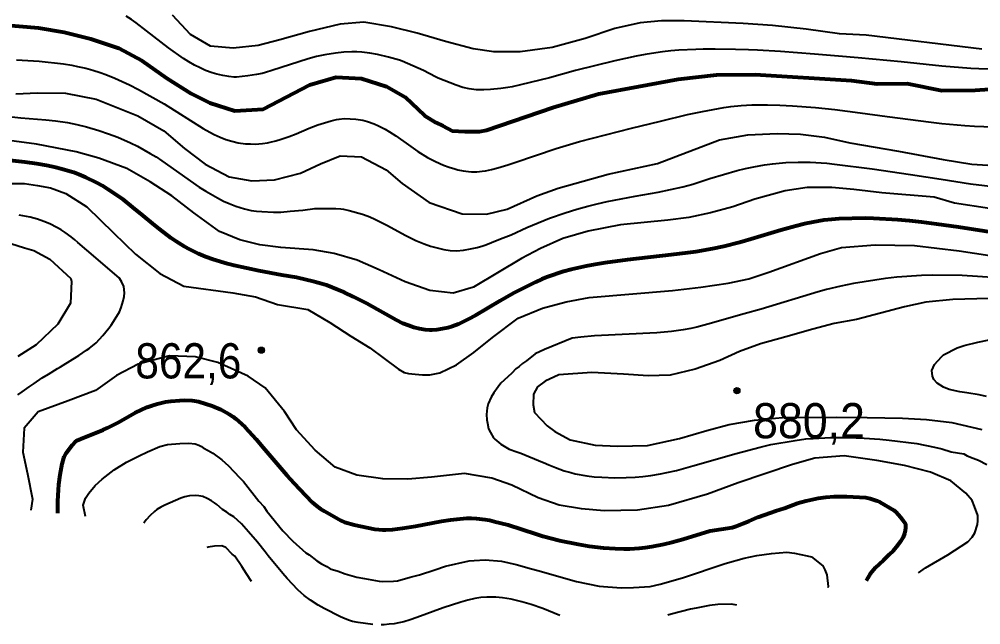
# Model space of a CAD drawing. Header units: metres. Extents: x 547833 to 556102, y 1844799 to 1850994.
# Drawn here: x 550890.2 to 551354.7, y 1845714.3 to 1846006.9 of the extents above; entities that cross this region are included whole.
import ezdxf

# ---------------------------------------------------------------- set-up
doc = ezdxf.new("R2010")
doc.units = ezdxf.units.M
doc.header["$LTSCALE"] = 6.8
for name, color, linetype, lineweight in [('1', 7, 'Continuous', 25), ('2', 7, 'Continuous', 53), ('5', 7, 'Continuous', 13)]:
    doc.layers.add(name, color=color, linetype=linetype, lineweight=lineweight)

msp = doc.modelspace()

# ---------------------------------------------------------------- hatches: boundary and pattern name
at = {"layer": '5'}
for points in [[(551008.68, 1845847.01, 1), (551005.68, 1845847.01, 1)], [(551238.35, 1845827.44, 1), (551235.35, 1845827.44, 1)]]:
    msp.add_hatch(color=256, dxfattribs=at).paths.add_polyline_path(points)

# ---------------------------------------------------------------- linework, layer by layer
at = {"layer": '1'}
for points in [[(551107.57, 1845973.24), (551104.4, 1845973.94), (551101.32, 1845974.99), (551092.59, 1845978.39), (551091.27, 1845979), (551085.43, 1845982.06), (551075.14, 1845986.55), (551073.88, 1845987.03), (551068.53, 1845988.63), (551063.25, 1845989.91), (551059.53, 1845990.56), (551055.73, 1845990.97), (551053.28, 1845991.08), (551050.81, 1845991.08), (551046.93, 1845990.95), (551042.98, 1845990.55), (551037.78, 1845989.63), (551033.82, 1845988.81), (551029.72, 1845987.76), (551012.29, 1845982.1), (551009.24, 1845981.15), (551007.63, 1845980.73), (551004.84, 1845980.15), (551000.61, 1845979.5), (550997.85, 1845979.15), (550995.18, 1845978.95), (550993.79, 1845978.96), (550991.41, 1845979.19), (550988.52, 1845979.71), (550985.66, 1845980.35), (550983.47, 1845980.96), (550980.2, 1845982.17), (550977.56, 1845983.37), (550974.86, 1845984.73), (550972.18, 1845986.24), (550969.59, 1845987.89), (550962.24, 1845993.02), (550951.75, 1846001.3), (550946.7, 1846005.15), (550944.42, 1846006.77), (550941.9, 1846008.35)], [(551355.13, 1845992.48), (551299.36, 1845999.24), (551286.34, 1845999.8), (551270.33, 1846002.05), (551253.99, 1846003.88), (551239.91, 1846004.82), (551211.31, 1846006.15), (551200.52, 1846006.08), (551190.21, 1846005.16), (551177.95, 1846002.37), (551163.63, 1845997.58), (551147.61, 1845993.22), (551132.23, 1845991.09), (551119.52, 1845991.18), (551109.45, 1845992.58), (551096.09, 1845996.14), (551082.42, 1846000.18), (551070.01, 1846003.22), (551056.68, 1846005.39), (551045.23, 1846004.48), (551030.38, 1846001.01), (551016.11, 1845996.86), (551005.61, 1845994.27), (550993.57, 1845992.9), (550982.67, 1845993.83), (550972.87, 1845999.58), (550964.32, 1846008.9)], [(551375.99, 1845982.48), (551353.72, 1845982.92), (551349.87, 1845983.13), (551335.87, 1845984.25), (551316.14, 1845986.31), (551295.51, 1845988.27), (551285.87, 1845988.99), (551274.31, 1845990), (551257.85, 1845991.24), (551246.75, 1845991.96), (551242.39, 1845992.17), (551236.2, 1845992.34), (551226.44, 1845992.46), (551220.61, 1845992.44), (551217.08, 1845992.34), (551208.88, 1845991.97), (551204.98, 1845991.69), (551200.89, 1845991.21), (551197.63, 1845990.73), (551192.62, 1845989.87), (551188.2, 1845989.01), (551177.88, 1845986.83), (551158.88, 1845982.1), (551146.4, 1845978.62), (551132.31, 1845975.2), (551128.27, 1845974.29), (551126.21, 1845973.89), (551122.77, 1845973.37), (551117.81, 1845972.9), (551114.7, 1845972.78), (551110.96, 1845972.85), (551107.57, 1845973.24)], [(550888.97, 1845987.3), (550899.88, 1845986.64), (550911.66, 1845985.37), (550915.69, 1845984.67), (550918.3, 1845984.12), (550922.38, 1845983.17), (550925.8, 1845982.25), (550929.32, 1845981.13), (550932.1, 1845980.14), (550936.34, 1845978.42), (550943.5, 1845975.17), (550947.87, 1845972.97), (550960.23, 1845966), (550979.02, 1845954.11), (550982.26, 1845952.26), (550984.41, 1845951.18), (550987.21, 1845949.92), (550990.08, 1845948.81), (550992.98, 1845947.9), (550995.9, 1845947.25), (550999.5, 1845946.76), (551001.87, 1845946.61), (551004.23, 1845946.59), (551007.79, 1845946.81), (551010.12, 1845947.16), (551011.48, 1845947.45), (551014.08, 1845948.13), (551016.71, 1845948.94), (551020.63, 1845950.31), (551023.91, 1845951.6), (551030.33, 1845954.29), (551034.41, 1845955.84), (551037.62, 1845956.91), (551040.92, 1845957.87), (551043.46, 1845958.45), (551044.81, 1845958.66), (551047.13, 1845958.85), (551049.98, 1845958.84), (551052.79, 1845958.64), (551056.18, 1845958.07), (551058.38, 1845957.5), (551061.73, 1845956.31), (551063.8, 1845955.38), (551066.96, 1845953.71), (551069, 1845952.52), (551072.15, 1845950.49), (551079.35, 1845945.32), (551082.7, 1845943.02), (551087.4, 1845940.11), (551091.22, 1845938.08), (551095.22, 1845936.31), (551097.9, 1845935.35), (551100.6, 1845934.54), (551102.06, 1845934.17), (551104.66, 1845933.66), (551107.21, 1845933.33), (551108.63, 1845933.24), (551111.17, 1845933.24), (551113.81, 1845933.46), (551115.37, 1845933.69), (551118.35, 1845934.31)], [(550888.61, 1845970.84), (550899.09, 1845971.4), (550912.58, 1845971.15), (550927.39, 1845968.25), (550947.48, 1845960.24), (550959.98, 1845953.02), (550970.09, 1845944.51), (550979.98, 1845936.87)], [(551118.35, 1845934.31), (551121.43, 1845935.11), (551126.25, 1845936.55), (551129.57, 1845937.64), (551149.63, 1845944.41), (551160.88, 1845947.79), (551186, 1845954.32), (551200.01, 1845957.65), (551213.01, 1845960.87), (551220.24, 1845962.38), (551230.49, 1845964.24), (551233.94, 1845964.78), (551238.96, 1845965.26), (551244.14, 1845965.45), (551251.69, 1845965.48), (551257.52, 1845965.34), (551263.73, 1845965.04), (551274.85, 1845964.26), (551284.09, 1845963.32), (551296.42, 1845961.73), (551309.52, 1845959.85), (551330.64, 1845957.13), (551335.81, 1845956.54), (551346.96, 1845955.54), (551351.68, 1845955.21), (551374.24, 1845954.38)], [(550880.89, 1845960.36), (550890.92, 1845959.33), (550903.01, 1845958.35), (550907.65, 1845957.82), (550913.46, 1845956.96), (550918.11, 1845956.03), (550922.78, 1845954.91), (550928.66, 1845953.21), (550933.29, 1845951.6), (550937.8, 1845949.86), (550943.92, 1845947.2), (550947.27, 1845945.51), (550953.47, 1845942.06), (550956.3, 1845940.33), (550959.02, 1845938.5), (550977.05, 1845925.83), (550980.42, 1845923.75), (550986.04, 1845920.52), (550988.84, 1845919.05), (550991.59, 1845917.85), (550994.88, 1845916.62), (550999.02, 1845915.28), (551002.17, 1845914.55), (551004.75, 1845914.15), (551007.39, 1845913.93), (551012.95, 1845913.69), (551016.49, 1845913.75), (551021.15, 1845914.22), (551027.23, 1845914.59), (551033.03, 1845915.41), (551034.35, 1845915.5), (551043.07, 1845915.39), (551045.5, 1845915.27), (551046.9, 1845915.08), (551049.53, 1845914.52), (551055.97, 1845912.76), (551058.32, 1845911.98), (551059.62, 1845911.45), (551061.97, 1845910.35), (551067.7, 1845907.37), (551076.9, 1845902.35), (551081.85, 1845900.06), (551085.73, 1845898.45), (551088.93, 1845897.31), (551092.15, 1845896.39), (551095.33, 1845895.69), (551098.39, 1845895.2), (551101.5, 1845895.04), (551104.82, 1845895.35), (551108.19, 1845895.94), (551111.48, 1845896.63), (551114.07, 1845897.34), (551115.56, 1845897.85), (551118.35, 1845898.96), (551122.62, 1845900.76), (551127.78, 1845902.8), (551135.45, 1845906.32), (551146.41, 1845910.83), (551153.9, 1845913.43), (551159.6, 1845915.14)], [(551375.71, 1845912.88), (551341.97, 1845918.08), (551332.12, 1845920.9), (551306.86, 1845922.99), (551293.34, 1845924.63), (551282.69, 1845925.58), (551270.87, 1845925.64), (551260.14, 1845923.92), (551245.59, 1845919.98), (551234.84, 1845916.22), (551224.12, 1845913.36), (551213.58, 1845911.02), (551203.44, 1845909.74), (551180.7, 1845907.54), (551165.04, 1845904.5), (551152.86, 1845900.96), (551141.98, 1845896.17), (551132.87, 1845891.33), (551109.68, 1845877.39), (551099.85, 1845874.5), (551088.53, 1845875.76), (551076.61, 1845879.99), (551064.14, 1845885.82), (551053.45, 1845890.45), (551042.41, 1845893.77), (551032.17, 1845895.53), (551016.56, 1845896.56), (551006.49, 1845897.96), (550996.7, 1845900.28), (550986.97, 1845904.38), (550974.51, 1845913.39), (550963.93, 1845921.59), (550953.38, 1845928.39), (550942.24, 1845934.75), (550928.71, 1845939.82), (550917.69, 1845942.89), (550898.62, 1845946.45), (550876.81, 1845949.44)], [(550979.98, 1845936.87), (550991.59, 1845930.82), (551002.49, 1845928.75), (551013.48, 1845929.36), (551026.07, 1845932.57), (551035.73, 1845936.97), (551045.2, 1845940.83), (551055.54, 1845940.36), (551067.43, 1845934.08), (551075.17, 1845927.46), (551088.15, 1845918.27), (551104.14, 1845912.84), (551115.96, 1845912.78), (551125.85, 1845915.17), (551140.25, 1845921.5), (551150.5, 1845925.21), (551174.62, 1845932.01), (551198.56, 1845937.13), (551228.5, 1845948.66), (551242.07, 1845951.08), (551256.23, 1845951.67), (551267.57, 1845951.31), (551279.17, 1845949.83), (551291.42, 1845947.15), (551314.87, 1845943.08), (551336.54, 1845939.06), (551350.37, 1845936.94), (551368.16, 1845935.78)], [(551159.6, 1845915.14), (551164.81, 1845916.55), (551169.44, 1845917.71), (551174.16, 1845918.75), (551187.79, 1845921.44), (551198.76, 1845923.31), (551210.68, 1845925.97), (551215.59, 1845927.28), (551223.8, 1845929.87), (551236.94, 1845933.85), (551241.06, 1845934.85), (551245, 1845935.64), (551250.14, 1845936.55), (551254.13, 1845937.08), (551260.47, 1845937.62), (551266.47, 1845937.88), (551268.76, 1845937.91), (551272.29, 1845937.79), (551280.32, 1845937.31), (551283.93, 1845936.92), (551302.21, 1845934.53), (551320.67, 1845931.91), (551335.5, 1845929.55), (551349.76, 1845927.38), (551367.18, 1845925.23)], [(550881.62, 1845927.59), (550892.79, 1845927.59), (550899.08, 1845926.55), (550905.36, 1845925.51), (550912.7, 1845922.75), (550922.82, 1845916.18), (550935.67, 1845903.7), (550946.37, 1845893.35), (550958.1, 1845884.01), (550969.71, 1845877.96), (550993.33, 1845874.67), (551004.35, 1845872.74), (551014.92, 1845869.11), (551029.67, 1845866.72), (551040.31, 1845860.31), (551050.33, 1845853.69), (551059.6, 1845848.14), (551073.44, 1845837.85), (551076.12, 1845836.29), (551078.17, 1845835.67), (551081.48, 1845835.36), (551084.95, 1845835.05), (551088.57, 1845835.05), (551093.3, 1845835.98), (551101.43, 1845839.92), (551109.78, 1845845.83), (551118.74, 1845853.06), (551131.26, 1845862.49), (551143.04, 1845867.25), (551154.38, 1845870.32), (551165.44, 1845872.46), (551205.72, 1845875.75), (551219.37, 1845877.43), (551232.61, 1845879.44), (551242.67, 1845881.47), (551252.34, 1845884.72), (551277.24, 1845893.64), (551287.32, 1845896.56), (551303.68, 1845897.91), (551322.64, 1845897.65), (551344.28, 1845895.02), (551366.5, 1845891.69)], [(550915.28, 1845901.76), (550912.36, 1845903.89), (550910.43, 1845905.14), (550908.4, 1845906.32), (550904.97, 1845907.99), (550902.03, 1845909.21), (550899.1, 1845910.25), (550895.5, 1845911.27), (550890.2, 1845912.3)], [(550886.15, 1845898.55), (550892.79, 1845896.47), (550897.33, 1845895.09), (550905.01, 1845890.94), (550915.14, 1845881.61), (550915.38, 1845880.16), (550915.04, 1845869.71), (550908.82, 1845859.6), (550898.38, 1845849.65), (550889.5, 1845843.95)], [(550889.48, 1845825.4), (550891.55, 1845826.88), (550895, 1845829.25), (550897.42, 1845830.89), (550901.33, 1845833.56), (550904.34, 1845835.39), (550908.74, 1845838.12), (550910.13, 1845839.02), (550916.16, 1845842.68), (550919.07, 1845844.37), (550922.73, 1845847.02), (550924.01, 1845847.79), (550927.3, 1845850.51), (550930.61, 1845854.11), (550933.43, 1845857.65), (550934.62, 1845859.15), (550937.36, 1845863.43), (550938.61, 1845865.56), (550939.37, 1845867.62), (550940.36, 1845870.84), (550940.88, 1845872.88), (550941.04, 1845874.76), (550940.7, 1845877.69), (550939.56, 1845880.17), (550938.49, 1845881.9), (550922.87, 1845895.25), (550918.52, 1845898.99), (550917.08, 1845900.29), (550915.28, 1845901.76)], [(551362.51, 1845881.89), (551353.12, 1845882.63), (551345.6, 1845883.01), (551331.32, 1845883.18), (551325.98, 1845883.09), (551314.11, 1845882.2), (551308.67, 1845881.68), (551293.19, 1845879.22), (551287.01, 1845877.92), (551280.15, 1845876.28), (551276.06, 1845875.16), (551248.59, 1845866.75), (551240.34, 1845864.55), (551222.89, 1845859.58), (551217.56, 1845858.18), (551214.57, 1845857.51), (551210.94, 1845856.81), (551205.29, 1845856), (551198.18, 1845855.43), (551168.12, 1845853.96), (551161.54, 1845853.32), (551157.24, 1845852.78), (551143.91, 1845847.31), (551139.44, 1845845.2), (551135.29, 1845841.86), (551133.34, 1845840.52), (551131.76, 1845839.1), (551130.16, 1845837.93), (551128.15, 1845835.97), (551124.46, 1845832.45), (551122.88, 1845831.03), (551121.47, 1845829.26), (551119.44, 1845826.43), (551118.19, 1845824.3), (551116.7, 1845821.03), (551116.3, 1845819.13), (551115.93, 1845815.86), (551116.09, 1845813.28), (551116.4, 1845811.7), (551116.95, 1845809.04), (551117.77, 1845807.27)], [(551364.4, 1845872.15), (551341.09, 1845871.54), (551328.16, 1845870.2), (551317.88, 1845867.89), (551294.56, 1845861.82), (551283.86, 1845859.84), (551273.5, 1845857.14), (551260.46, 1845853.38), (551248.26, 1845850.09), (551238.15, 1845846.28), (551228.6, 1845842.02), (551216.76, 1845837.76), (551204.64, 1845834.86), (551193.99, 1845834.67), (551182.09, 1845835.48), (551166.75, 1845836.28), (551150.89, 1845835.02), (551144.3, 1845831.95), (551140.61, 1845829.26), (551138.67, 1845825.8), (551138.47, 1845820.61), (551139.06, 1845816.96), (551145.27, 1845810.43), (551148.95, 1845807.74), (551156.34, 1845803.72), (551168.45, 1845801.16), (551179.18, 1845800.6), (551193.62, 1845800.96), (551209.11, 1845804.37), (551222.26, 1845808.27), (551233.12, 1845811.03), (551245.33, 1845813.18), (551258.9, 1845814.46), (551284.8, 1845814.6), (551299.8, 1845814.52), (551316.86, 1845814.17), (551328.37, 1845813.44), (551340.73, 1845812.05), (551355.09, 1845808.6)], [(551357.4, 1845824.64), (551353.83, 1845825.48), (551347.9, 1845826.42), (551344.5, 1845826.9), (551339.41, 1845828.06), (551336.68, 1845829.11), (551333.61, 1845831.12), (551332.05, 1845832.8), (551331.37, 1845834.46), (551331.06, 1845837.15), (551332.34, 1845840.15), (551335.65, 1845843.74), (551336.65, 1845844.73), (551343.2, 1845848.2), (551346.68, 1845849.21), (551353.31, 1845850.83), (551358.64, 1845851.93)], [(551140.85, 1845775.67), (551128.1, 1845781.72), (551118.55, 1845785.21), (551105.23, 1845787.39), (551089.42, 1845785.59), (551077.97, 1845784.68), (551065.76, 1845784.82), (551053.24, 1845786.57), (551042.89, 1845790.48), (551033.2, 1845798.66), (551024.2, 1845808.56), (551018.38, 1845817.3), (551009.07, 1845828.82), (551000.81, 1845834.49), (550986.21, 1845841.09), (550975.36, 1845843.8), (550962.73, 1845844.27), (550947.69, 1845840.28), (550937.14, 1845834.77), (550927.03, 1845827.52), (550913.89, 1845822.48), (550899.38, 1845817.15), (550892.65, 1845809.27), (550891.92, 1845797.76), (550894.26, 1845787.22), (550896.65, 1845775.05), (550895.79, 1845769.78)], [(551117.77, 1845807.27), (551119.3, 1845804.72), (551120.01, 1845803.93), (551122.76, 1845801.52), (551126.87, 1845799.13), (551130.49, 1845797.81), (551132.43, 1845797.16), (551142.94, 1845792.96), (551143.41, 1845792.72), (551146, 1845791.54), (551149.19, 1845790.25), (551153.42, 1845788.75), (551156.68, 1845787.82), (551158.79, 1845787.31), (551164.36, 1845786.28), (551167.92, 1845785.87), (551171.6, 1845785.57), (551177.96, 1845785.3), (551183.36, 1845785.41), (551187.68, 1845785.65), (551191.36, 1845785.99), (551195.22, 1845786.5), (551199.99, 1845787.29), (551203.02, 1845787.88), (551207.76, 1845788.94), (551215.59, 1845791.04), (551236.47, 1845797.13), (551248.11, 1845800.16), (551253.21, 1845801.37), (551265.02, 1845803.4), (551270.23, 1845804.1), (551273.64, 1845804.37), (551282.03, 1845804.74), (551286.1, 1845804.83), (551290.32, 1845804.82), (551294.48, 1845804.71), (551298.4, 1845804.5), (551305.94, 1845803.98), (551310.4, 1845803.59), (551323.79, 1845801.87), (551332.24, 1845800.2), (551335.86, 1845799.33), (551340.29, 1845797.86), (551346.41, 1845796.87), (551348.13, 1845795.95), (551350.99, 1845794.78), (551353.58, 1845793.84), (551357.66, 1845791.7)], [(550922.18, 1845766.68), (550921.03, 1845772.08), (550922.27, 1845775.47), (550923.82, 1845777.87), (550926.84, 1845781.66), (550930.35, 1845784.69), (550936.12, 1845789.2), (550941.99, 1845792.91), (550948.12, 1845796.03), (550952.16, 1845797.91), (550958.17, 1845800.42), (550961.9, 1845801.45), (550967.73, 1845801.9), (550972.18, 1845802), (550975.25, 1845801.74), (550976.94, 1845801.12), (550978.23, 1845800.46), (550979.12, 1845799.75), (550981.48, 1845798.6), (550983.67, 1845797.22), (550988.08, 1845794.07), (550991.24, 1845791.19), (550996.55, 1845785.51), (550998.6, 1845783.51), (551005.96, 1845774), (551008.28, 1845771.43), (551009.76, 1845769.16), (551017.52, 1845759.7), (551022.33, 1845754.78), (551028.66, 1845749.01), (551030.18, 1845748.16), (551033.97, 1845745.15)], [(551324.58, 1845739.4), (551327.97, 1845741.89), (551338.69, 1845748.18), (551348.34, 1845754.48), (551350.44, 1845756.7), (551351.84, 1845758.79), (551353.1, 1845762.81), (551353.24, 1845764.48), (551353.24, 1845767.11), (551351.7, 1845771.42), (551350.44, 1845774.33), (551347.49, 1845777.94), (551340.23, 1845783.92), (551330.35, 1845788.14), (551317.8, 1845791.29), (551304.44, 1845793.71), (551288.69, 1845795.99), (551274.47, 1845794.76), (551263.64, 1845791.75), (551237.45, 1845782.94), (551222.58, 1845777.44), (551203.89, 1845772.02), (551188.78, 1845769.68), (551172.81, 1845769.39), (551161.77, 1845770.42), (551151.03, 1845772.13), (551140.85, 1845775.67)], [(551024.86, 1845731.15), (551019.59, 1845736.74), (551017.53, 1845739.09), (551010.49, 1845747.62), (551008.96, 1845749.65), (551005.28, 1845754.23), (551000.95, 1845759.3), (550997.58, 1845763.06), (550993.8, 1845766.49), (550991.95, 1845767.65), (550990.46, 1845768.77), (550988.42, 1845769.99), (550985.58, 1845772.4), (550984.54, 1845773.19), (550983, 1845774.21), (550981.05, 1845775.34), (550978.93, 1845776.27), (550976.9, 1845776.68), (550975.29, 1845776.74), (550972.53, 1845776.6), (550970.27, 1845776.22), (550968.28, 1845775.54), (550960.49, 1845772.06), (550958.6, 1845771.13), (550956.71, 1845769.97), (550955.61, 1845769.11), (550953.52, 1845767.17), (550951.58, 1845765.02), (550950.68, 1845763.85), (550950.38, 1845763.38)], [(551002.34, 1845735.31), (550999.96, 1845738.96), (550997.74, 1845742.56), (550994.35, 1845747.43), (550993.02, 1845748.49), (550990.04, 1845751.6), (550988.13, 1845752.39), (550984.49, 1845752.38), (550981.51, 1845751.84), (550980.84, 1845751.59)], [(551033.97, 1845745.15), (551036.15, 1845743.77), (551038.73, 1845742.44), (551040.47, 1845741.42), (551044.26, 1845740.23), (551047.64, 1845738.99), (551053.29, 1845737.4), (551057.03, 1845736.61), (551064.07, 1845735.38), (551065.71, 1845735.16), (551070.96, 1845735.35), (551072.96, 1845735.58), (551079.05, 1845737.28), (551083.59, 1845738.4), (551091.02, 1845740.87), (551096.08, 1845742.66), (551107.56, 1845745.18), (551109.96, 1845745.45), (551115.21, 1845745.64), (551123.17, 1845745.12), (551130.25, 1845743.49), (551137.6, 1845741.28), (551140.71, 1845740.62), (551159.37, 1845735.23), (551170.36, 1845733.03), (551181, 1845732.21), (551186.87, 1845732.27), (551194.92, 1845732.78), (551199.86, 1845733.95), (551210.66, 1845736.99), (551231.16, 1845743.98), (551240.4, 1845746.45), (551246.54, 1845747.75), (551253.52, 1845748.75), (551260.95, 1845749.39), (551264.65, 1845748.99), (551270.88, 1845747.67), (551272.97, 1845747.1), (551278.32, 1845742.84), (551279.35, 1845740.93), (551280.24, 1845738.39), (551280.88, 1845732.79), (551280.85, 1845732.13)], [(551061.01, 1845714.54), (551053.86, 1845715.47), (551051.23, 1845715.96), (551049.78, 1845716.33), (551047.57, 1845717.12), (551045.34, 1845718.17), (551037.51, 1845722.17), (551034.55, 1845723.81), (551030.89, 1845726.15), (551027.77, 1845728.53), (551026.34, 1845729.73), (551024.86, 1845731.15)], [(551151.35, 1845718.86), (551143.17, 1845722.22), (551137.55, 1845724.18), (551133.01, 1845725.48), (551127.81, 1845726.66), (551123.64, 1845727.31), (551120.34, 1845727.61), (551116.04, 1845727.68), (551113.19, 1845727.49), (551110.32, 1845727.04), (551106.87, 1845726.27), (551103.46, 1845725.33), (551094.92, 1845722.55), (551082.32, 1845717.83), (551079.08, 1845716.7), (551075.99, 1845715.71), (551073.54, 1845715.19), (551071.26, 1845714.81), (551068.97, 1845714.57), (551066.52, 1845714.36), (551065, 1845714.33)], [(551236.81, 1845723.75), (551234.28, 1845724.28), (551227.72, 1845724.16), (551223.56, 1845723.69), (551217.14, 1845722.34), (551214.48, 1845721.79), (551205.07, 1845719.49), (551203.54, 1845719.03)]]:
    msp.add_lwpolyline(points, dxfattribs=at)
at = {"layer": '2'}
for points in [[(550880.37, 1846004.33), (550899.47, 1846002.81), (550911.9, 1846000.67), (550924.85, 1845997.44), (550938.32, 1845992.86), (550949.4, 1845987.01), (550961.43, 1845978.34), (550973.19, 1845971.03), (550982.34, 1845966.48), (550994.33, 1845962.63), (551007.96, 1845963.42), (551030.63, 1845975.26), (551043.3, 1845978.85), (551055.57, 1845978.21), (551067.57, 1845974.36), (551076.67, 1845969.17), (551085.96, 1845960.41), (551091.38, 1845956.92), (551094.77, 1845955.31), (551099.38, 1845953.03), (551102.36, 1845952.76), (551105.48, 1845952.63), (551109.27, 1845952.63), (551112.53, 1845952.63), (551115.92, 1845953.3), (551147.99, 1845964.17), (551170.22, 1845970.88), (551208.42, 1845977.88), (551226.98, 1845979.99), (551245.63, 1845980.2), (551292.19, 1845977.34), (551304.57, 1845975.7), (551319.04, 1845975.81), (551335.8, 1845972.51), (551351.91, 1845972.68), (551363.5, 1845973.49)], [(551099.31, 1845858.44), (551097.25, 1845857.87), (551094.58, 1845857.29), (551091.88, 1845856.86), (551089.74, 1845856.68), (551088.53, 1845856.67), (551086.3, 1845856.84), (551083.48, 1845857.31), (551080.79, 1845857.99), (551078.16, 1845858.88), (551075.52, 1845859.96), (551072.37, 1845861.5), (551058.1, 1845869.48), (551051.63, 1845872.8), (551047.37, 1845874.83), (551044.12, 1845876.23), (551038.63, 1845878.35), (551036.38, 1845879.11), (551032.78, 1845880.09), (551024.06, 1845882.05), (551017.01, 1845883.21), (551005.96, 1845885.25), (550993.96, 1845887.95), (550990.83, 1845888.79), (550983.9, 1845890.87), (550980.22, 1845892.14), (550976.75, 1845893.62), (550972.63, 1845895.64), (550969.95, 1845897.06), (550965.98, 1845899.45), (550963.65, 1845901.11), (550958, 1845905.45), (550954.71, 1845908.1), (550950.13, 1845911.96), (550945.14, 1845915.89), (550940.43, 1845919.73), (550932.92, 1845924.82), (550930.41, 1845926.41), (550927.71, 1845927.85), (550922.31, 1845930.48), (550918.93, 1845931.93), (550916.56, 1845932.76), (550910.35, 1845934.64), (550907.81, 1845935.3), (550903.35, 1845936.24), (550898.69, 1845937.05), (550892.92, 1845937.83), (550878.22, 1845939.4)], [(551393.48, 1845898.77), (551343.93, 1845906.4), (551333.21, 1845907.89), (551325.97, 1845908.81), (551320.26, 1845909.44), (551314.64, 1845909.93), (551302.82, 1845910.61), (551298.86, 1845910.75), (551286.16, 1845910.5), (551282.57, 1845910.21), (551278.88, 1845909.74), (551273.71, 1845908.91), (551269.55, 1845908.05), (551265.12, 1845906.95), (551258.09, 1845905), (551243.65, 1845900.58), (551238.12, 1845899), (551230.61, 1845897.16), (551225.07, 1845895.99), (551217.06, 1845894.55), (551213.16, 1845893.98), (551205.18, 1845893.01), (551184.09, 1845890.64), (551173.15, 1845889.21), (551168.41, 1845888.46), (551164, 1845887.65), (551156.73, 1845886.02), (551153.17, 1845885), (551145.54, 1845882.36), (551142.7, 1845881.28), (551139.66, 1845879.91), (551133.2, 1845876.7), (551129.01, 1845874.49), (551122.52, 1845870.87), (551110.53, 1845863.8), (551107.29, 1845862.04), (551102.36, 1845859.62), (551099.31, 1845858.44)], [(550908.83, 1845768.25), (550908.81, 1845768.47), (550908.82, 1845774), (550909.1, 1845779.55), (550909.34, 1845782.07), (550909.98, 1845786.7), (550910.95, 1845792.12), (550911.74, 1845794.96), (550911.97, 1845795.5), (550912.96, 1845797.25), (550915.86, 1845801.26), (550917.19, 1845802.66), (550918.09, 1845803.3), (550919.99, 1845804.23), (550930.74, 1845808.51), (550932.81, 1845809.43), (550938.02, 1845812.13), (550946.19, 1845816.71), (550951.97, 1845819.42), (550954.42, 1845820.33), (550956.97, 1845821.07), (550960.86, 1845821.96), (550963.5, 1845822.38), (550967.72, 1845822.75), (550970.25, 1845822.82), (550973.68, 1845822.61)], [(550973.68, 1845822.61), (550974.88, 1845822.48), (550976.85, 1845822.13), (550980.39, 1845821.14), (550983.4, 1845820.06), (550987.54, 1845818.28), (550991.63, 1845816.09), (550993.36, 1845814.93), (550994.89, 1845813.75), (550997.64, 1845811.44), (550999.39, 1845809.79), (551004.64, 1845804.04), (551007.81, 1845800.17), (551019.45, 1845786.66), (551023.05, 1845782.7), (551025.8, 1845779.91), (551031.76, 1845773.63), (551033.62, 1845771.91), (551035.67, 1845770.42), (551037.63, 1845769.16), (551045.53, 1845764.77), (551047.31, 1845763.88), (551051.97, 1845762.65), (551062.03, 1845760.6), (551065.68, 1845760.15), (551067.33, 1845760.12), (551070.53, 1845760.34), (551075.35, 1845760.96), (551081.64, 1845761.94), (551094.2, 1845764.31), (551098.51, 1845765.03), (551101.65, 1845765.39), (551106.42, 1845765.76), (551108.63, 1845765.79), (551111.02, 1845765.64), (551115.33, 1845765.18), (551117.3, 1845764.85), (551119.58, 1845764.3), (551126.3, 1845762.57), (551139.78, 1845758.22), (551143.2, 1845757.19), (551151.13, 1845755.11), (551160.22, 1845753.24), (551165.58, 1845752.38), (551172.5, 1845751.54), (551177.99, 1845751.17), (551182.28, 1845751.05), (551185.13, 1845751.07), (551189.69, 1845751.33), (551192.5, 1845751.63), (551195.85, 1845752.16), (551201.55, 1845753.27), (551205.55, 1845754.26), (551210.92, 1845755.73), (551223.97, 1845759.79), (551234.55, 1845761.26)], [(551234.55, 1845761.26), (551236.45, 1845761.97), (551239.77, 1845763.33), (551242.62, 1845764.4), (551247, 1845766.26), (551250.2, 1845767.49), (551255.69, 1845769.35), (551259.88, 1845770.7), (551266.19, 1845773.02), (551270.26, 1845774.23), (551276.19, 1845775.52), (551279.86, 1845775.94), (551283.78, 1845776.38), (551289.98, 1845776.34), (551299.21, 1845775.9), (551301.25, 1845775.39), (551304.6, 1845774.28), (551306.04, 1845773.57), (551312.69, 1845769.62), (551313.64, 1845768.86), (551315.9, 1845766.39), (551316.8, 1845765), (551318.28, 1845762.94), (551318.36, 1845761.09), (551318.12, 1845759.94), (551317.8, 1845758.42), (551317.12, 1845756.73), (551315.66, 1845754.33), (551314.36, 1845752.7), (551312.29, 1845750.11), (551310.39, 1845748.28), (551307.6, 1845745.61), (551305.59, 1845743.65), (551303.69, 1845741.82), (551301.17, 1845738.93), (551300.14, 1845737.08), (551299.31, 1845735.56)]]:
    msp.add_lwpolyline(points, dxfattribs=at)
at = {"layer": '5'}
for centre in [(551007.18, 1845847.01), (551236.85, 1845827.44)]:
    msp.add_circle(centre, 1.5, dxfattribs=at)

# ---------------------------------------------------------------- texts
for s, width, p in [('862,6', 0.9, (550946.3, 1845833.35)), ('880,2', 0.95, (551244.66, 1845804.43))]:
    msp.add_text(s, height=17, dxfattribs=dict(at, width=width)).set_placement(p)

doc.saveas('drawing.dxf')
